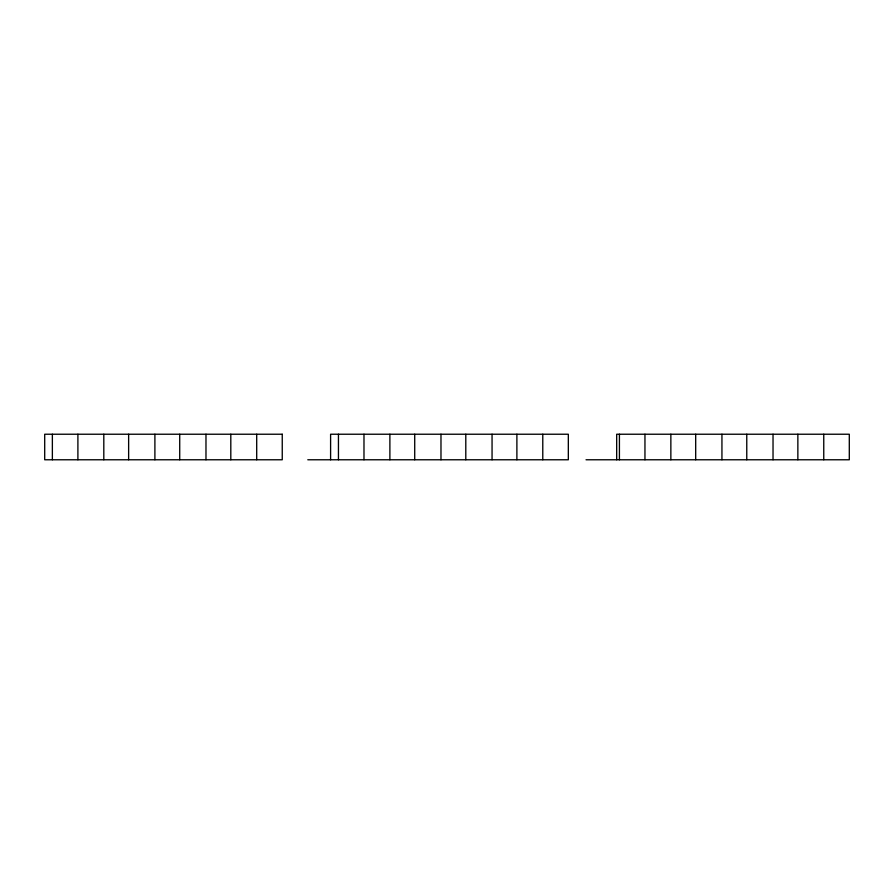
<?xml version="1.0" encoding="UTF-8"?>
<svg xmlns="http://www.w3.org/2000/svg" width="894" height="894" viewBox="0 0 894 894"><rect width="100%" height="100%" fill="white"/><g stroke="black" fill="none" stroke-linecap="round" stroke-linejoin="round"><path stroke-width="1.34" d="M307.793 459.773L568.327 459.773L568.327 434.227L330.601 434.227L330.601 459.773M586.028 459.773L849.3 459.773L849.3 434.227L616.681 434.227L616.681 459.773M823.754 434.227L823.754 459.773M797.861 434.227L797.861 459.773M773.031 434.227L773.031 459.773M746.769 434.227L746.769 459.773M721.939 434.227L721.939 459.773M695.688 434.227L695.688 459.773M670.858 434.227L670.858 459.773M644.954 434.227L644.954 459.773M619.419 434.227L619.419 459.773M542.781 434.227L542.781 459.773M516.888 434.227L516.888 459.773M492.058 434.227L492.058 459.773M465.796 434.227L465.796 459.773M440.977 434.227L440.977 459.773M414.715 434.227L414.715 459.773M389.885 434.227L389.885 459.773M363.981 434.227L363.981 459.773M338.446 434.227L338.446 459.773M256.701 434.227L256.701 459.773M230.808 434.227L230.808 459.773M205.978 434.227L205.978 459.773M179.716 434.227L179.716 459.773M154.897 434.227L154.897 459.773M128.635 434.227L128.635 459.773M103.805 434.227L103.805 459.773M77.901 434.227L77.901 459.773M52.366 434.227L52.366 459.773M282.247 434.227L44.7 434.227L44.7 459.773L282.247 459.773L282.247 434.227"/></g></svg>
